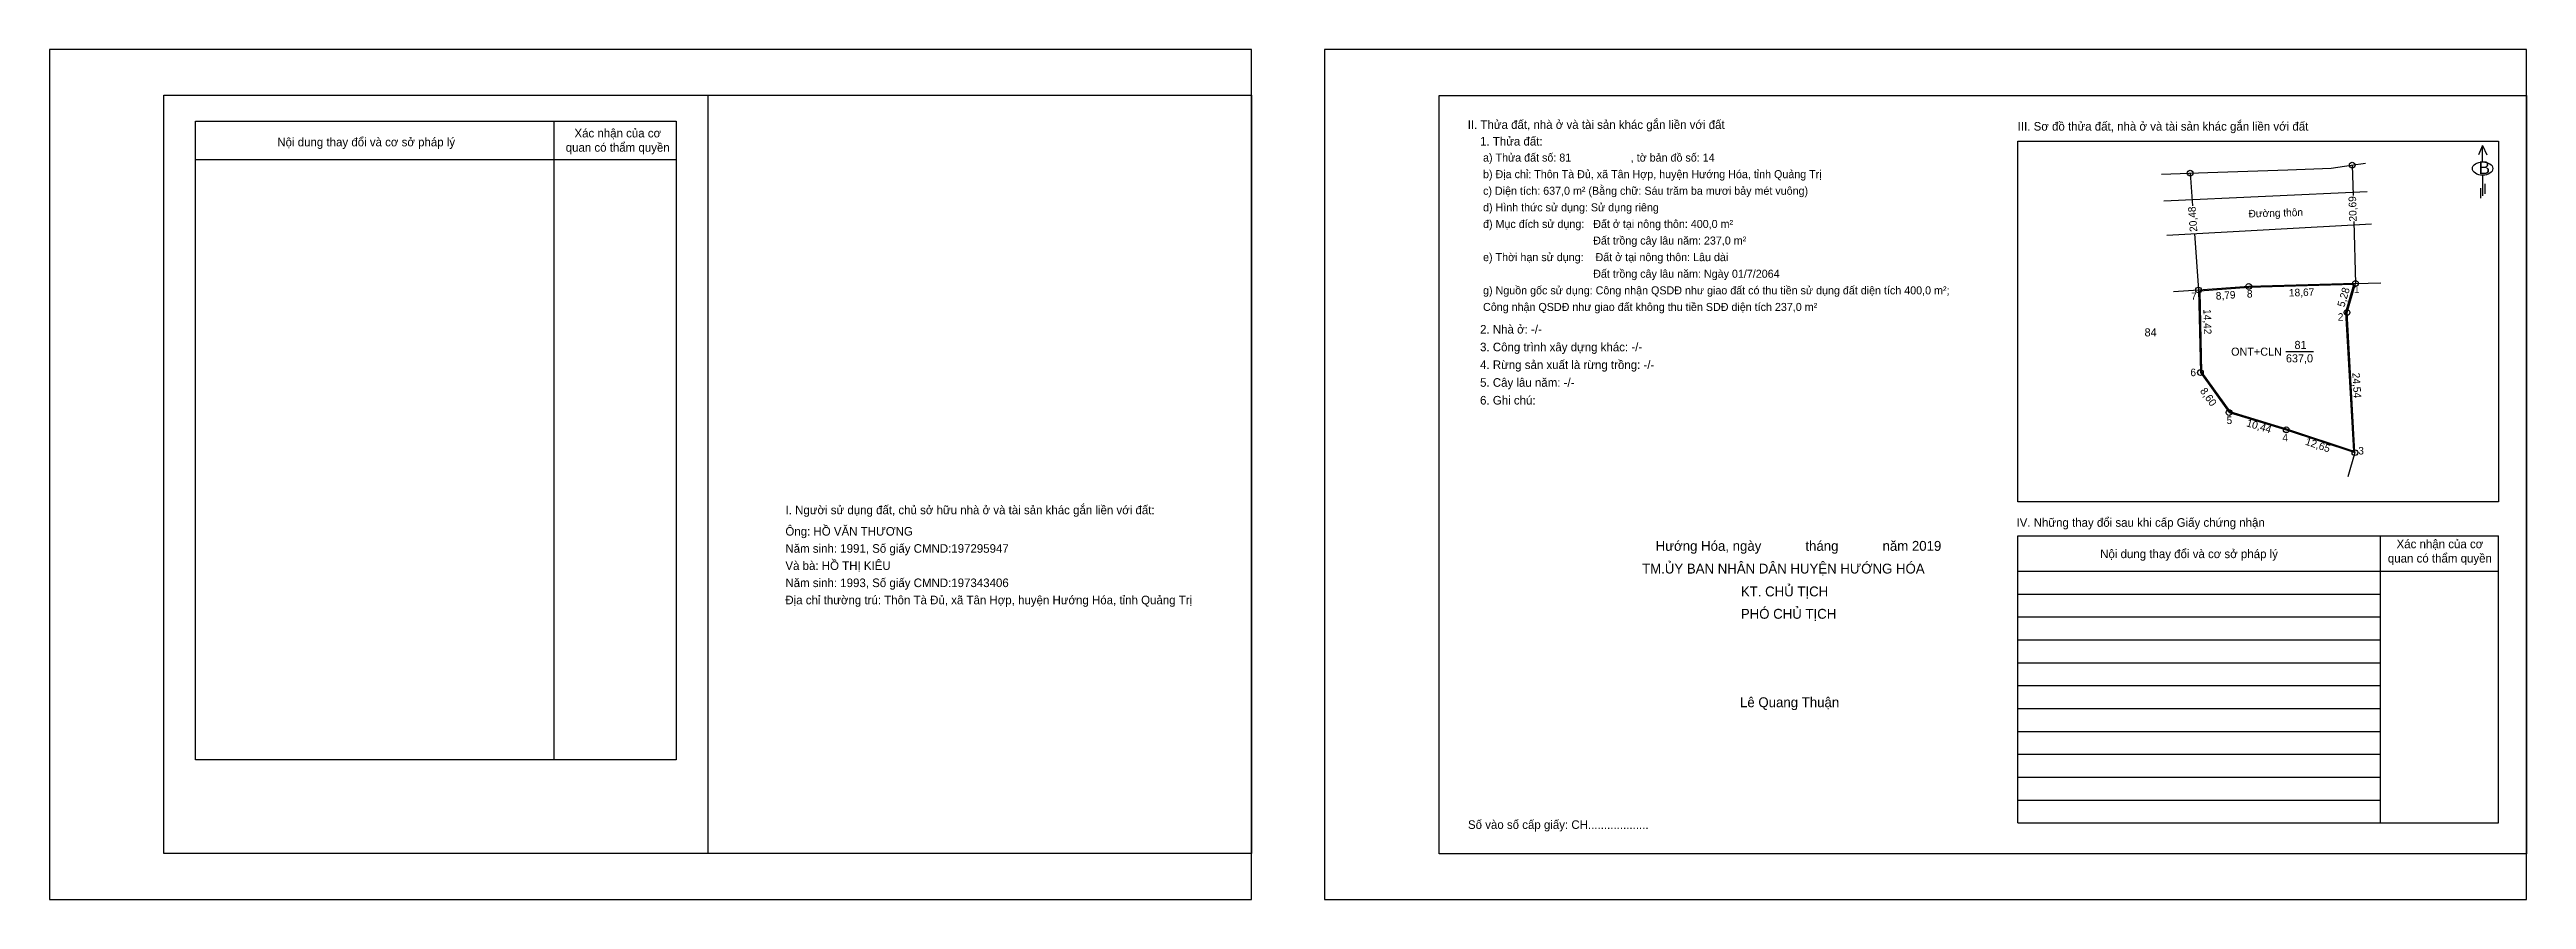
# Model space of a CAD drawing. Extents: x 553479 to 553912, y 1840324 to 1840472.
import ezdxf

# ---------------------------------------------------------------- set-up
doc = ezdxf.new("R2010")
doc.units = 0
for name, color, linetype in [('CanhThua', 7, 'Continuous'), ('ChieuDaiCanhThua', 7, 'Continuous'), ('Khung', 7, 'Continuous'), ('KhungInTrang1', 7, 'Continuous'), ('KhungInTrang2', 7, 'Continuous'), ('Level 1', 7, 'Continuous'), ('Level 2', 7, 'Continuous'), ('Level 22', 7, 'Continuous'), ('Level 23', 7, 'Continuous'), ('MocDinhThua', 7, 'Continuous'), ('NhanDiaChinhThua', 7, 'Continuous'), ('NhanTuCan', 7, 'Continuous'), ('ON', 7, 'Continuous'), ('RauThua', 7, 'Continuous'), ('SoHieuDinhThua', 7, 'Continuous'), ('Template', 7, 'Continuous'), ('ThongTin', 7, 'Continuous')]:
    doc.layers.add(name, color=color, linetype=linetype)

msp = doc.modelspace()

# ---------------------------------------------------------------- linework, layer by layer
at = {"layer": 'CanhThua'}
for p, q in [((553863.44, 1840431.05), (553854.67, 1840430.42)), ((553854.67, 1840430.42), (553855, 1840416)), ((553882.1, 1840431.57), (553863.44, 1840431.05)), ((553880.61, 1840426.5), (553882.1, 1840431.57)), ((553882, 1840402), (553880.61, 1840426.5)), ((553855, 1840416), (553860, 1840409)), ((553860, 1840409), (553870, 1840406)), ((553870, 1840406), (553882, 1840402))]:
    msp.add_line(p, q, dxfattribs=at)
at = {"layer": 'Khung'}
for p, q in [((553721.97, 1840464.43), (553911.97, 1840464.43)), ((553721.97, 1840331.93), (553721.97, 1840464.43)), ((553823.11, 1840393.39), (553823.11, 1840456.45)), ((553823.11, 1840456.45), (553907.11, 1840456.45)), ((553907.11, 1840456.45), (553907.11, 1840393.39)), ((553907.11, 1840393.39), (553823.11, 1840393.39))]:
    msp.add_line(p, q, dxfattribs=at)
msp.add_lwpolyline([(553689.17, 1840331.94), (553499.17, 1840331.94), (553499.17, 1840464.44), (553689.17, 1840464.44)], close=True, dxfattribs=at)
for points in [[(553594.17, 1840464.44), (553594.17, 1840331.94)], [(553911.97, 1840464.43), (553911.97, 1840331.93), (553721.97, 1840331.93)]]:
    msp.add_lwpolyline(points, dxfattribs=at)
at = {"layer": 'KhungInTrang1'}
msp.add_lwpolyline([(553479.17, 1840472.43), (553479.17, 1840323.93), (553689.17, 1840323.93), (553689.17, 1840472.43)], close=True, dxfattribs=at)
at = {"layer": 'KhungInTrang2'}
msp.add_lwpolyline([(553701.97, 1840472.43), (553701.97, 1840323.93), (553911.97, 1840323.93), (553911.97, 1840472.43)], close=True, dxfattribs=at)
at = {"layer": 'Level 1'}
for p, q in [((553881.52, 1840452.25), (553881.67, 1840446.93)), ((553853.2, 1840450.84), (553853.61, 1840445.13)), ((553853.96, 1840440.28), (553854.67, 1840430.42)), ((553881.8, 1840442.38), (553882.1, 1840431.57))]:
    msp.add_line(p, q, dxfattribs=at)
at = {"layer": 'Level 2'}
msp.add_lwpolyline([(553881.83, 1840431.36), (553863.45, 1840430.85), (553854.87, 1840430.23), (553855.2, 1840416.07), (553860.12, 1840409.17), (553870.06, 1840406.19), (553881.78, 1840402.28), (553880.41, 1840426.52)], close=True, dxfattribs=at)
at = {"layer": 'Level 22'}
for points in [[(553848.63, 1840445.98), (553884.14, 1840447.61)], [(553849.14, 1840440.02), (553884.91, 1840441.96)]]:
    msp.add_lwpolyline(points, dxfattribs=at)
at = {"layer": 'Level 23'}
for p, q in [((553881.34, 1840452.22), (553883.84, 1840452.59)), ((553848.22, 1840450.67), (553856.29, 1840450.95)), ((553856.29, 1840450.95), (553870.26, 1840451.43))]:
    msp.add_line(p, q, dxfattribs=at)
msp.add_lwpolyline([(553870.26, 1840451.43), (553877.82, 1840451.69), (553881.34, 1840452.22)], dxfattribs=at)
at = {"layer": 'MocDinhThua'}
for centre in [(553881.52, 1840452.25), (553853.2, 1840450.84), (553854.67, 1840430.42), (553863.44, 1840431.05), (553882.1, 1840431.57), (553880.61, 1840426.5), (553855, 1840416), (553860, 1840409), (553870, 1840406), (553882, 1840402)]:
    msp.add_circle(centre, 0.5, dxfattribs=at)
at = {"layer": 'NhanDiaChinhThua'}
msp.add_line((553869.94, 1840419.65), (553874.78, 1840419.65), dxfattribs=at)
at = {"layer": 'ON'}
for p, q in [((553504.67, 1840459.93), (553588.67, 1840459.93)), ((553504.67, 1840348.32), (553504.67, 1840459.93)), ((553588.67, 1840459.93), (553588.67, 1840348.32)), ((553504.67, 1840453.24), (553588.67, 1840453.24)), ((553823.11, 1840387.47), (553907.11, 1840387.47)), ((553886.39, 1840387.47), (553886.39, 1840337.31)), ((553823.11, 1840381.3), (553907.11, 1840381.3)), ((553823.11, 1840377.3), (553886.39, 1840377.3)), ((553823.11, 1840373.3), (553886.39, 1840373.3)), ((553823.11, 1840369.3), (553886.39, 1840369.3)), ((553823.11, 1840365.3), (553886.39, 1840365.3)), ((553823.11, 1840361.3), (553886.39, 1840361.3)), ((553823.11, 1840357.3), (553886.39, 1840357.3)), ((553823.11, 1840353.3), (553886.39, 1840353.3)), ((553823.11, 1840349.3), (553886.39, 1840349.3)), ((553823.11, 1840345.3), (553886.39, 1840345.3)), ((553823.11, 1840341.3), (553886.39, 1840341.3))]:
    msp.add_line(p, q, dxfattribs=at)
for points in [[(553567.31, 1840459.93), (553567.31, 1840348.32)], [(553823.11, 1840337.31), (553823.11, 1840387.47)], [(553907.11, 1840337.31), (553907.11, 1840387.47)], [(553588.67, 1840348.32), (553504.67, 1840348.32)]]:
    msp.add_lwpolyline(points, dxfattribs=at)
at = {"layer": 'RauThua'}
for p, q in [((553854.67, 1840430.42), (553850.27, 1840430.1)), ((553882.1, 1840431.57), (553886.51, 1840431.69)), ((553882, 1840402), (553880.77, 1840397.76))]:
    msp.add_line(p, q, dxfattribs=at)
at = {"layer": 'Template'}
for p, q in [((553904.3, 1840455.64), (553903.57, 1840454.05)), ((553904.3, 1840452.81), (553904.3, 1840455.64)), ((553904.3, 1840455.64), (553905.02, 1840454.05)), ((553903.93, 1840448.23), (553903.93, 1840446.49)), ((553904.31, 1840450.47), (553904.31, 1840446.9)), ((553904.72, 1840448.98), (553904.72, 1840447.24)), ((553823.11, 1840337.31), (553907.11, 1840337.31))]:
    msp.add_line(p, q, dxfattribs=at)
msp.add_ellipse((553904.31, 1840451.64), major_axis=(1.78, 0), ratio=0.655849, dxfattribs=at)

# ---------------------------------------------------------------- texts
at = {"layer": 'ChieuDaiCanhThua'}
for s, rotation, p in [('20,48', 94.1088, (553854.46, 1840440.63)), ('Đường thôn', 1.5963, (553863.41, 1840443.09)), ('20,69', 91.5963, (553882.31, 1840442.4)), ('18,67', 1.5963, (553870.48, 1840429.28)), ('5,28', 73.6227, (553880.14, 1840427.33)), ('14,42', 271.311, (553855.52, 1840427.08)), ('8,79', 4.1088, (553857.73, 1840428.72)), ('8,60', 305.5377, (553854.86, 1840412.77)), ('24,54', 273.2472, (553881.54, 1840415.93)), ('10,44', 343.3008, (553862.93, 1840406.63)), ('12,65', 341.5651, (553873.21, 1840403.42))]:
    msp.add_text(s, height=1.324, rotation=rotation, dxfattribs=at).set_placement(p)
at = {"layer": 'NhanDiaChinhThua'}
for s, p in [('ONT+CLN', (553860.36, 1840418.94)), ('637,0', (553869.94, 1840417.77)), ('81', (553871.44, 1840420.12))]:
    msp.add_text(s, height=1.413, dxfattribs=at).set_placement(p)
at = {"layer": 'NhanTuCan'}
msp.add_text('84', height=1.413, dxfattribs=at).set_placement((553845.24, 1840422.31))
at = {"layer": 'ON'}
for s, height, p in [('Nội dung thay đổi và cơ sở pháp lý', 1.5, (553518.97, 1840455.52)), ('Xác nhận của cơ ', 1.5, (553570.89, 1840457.08)), ('quan có thẩm quyền', 1.5, (553569.36, 1840454.58)), ('I. Người sử dụng đất, chủ sở hữu nhà ở và tài sản khác gắn liền với đất:', 1.5, (553607.78, 1840391.24)), ('IV. Những thay đổi sau khi cấp Giấy chứng nhận', 1.5, (553822.86, 1840389.05)), ('Nội dung thay đổi và cơ sở pháp lý', 1.5, (553837.48, 1840383.57)), ('quan có thẩm quyền', 1.5, (553887.75, 1840382.8)), ('Xác nhận của cơ ', 1.5, (553889.27, 1840385.3)), ('Lê Quang Thuận', 1.7268, (553774.55, 1840357.53))]:
    msp.add_text(s, height=height, dxfattribs=at).set_placement(p)
at = {"layer": 'SoHieuDinhThua'}
for s, p in [('8', (553863.12, 1840429.1)), ('1', (553881.84, 1840429.88)), ('7', (553853.36, 1840428.65)), ('2', (553879, 1840425.05)), ('6', (553853.25, 1840415.36)), ('5', (553859.57, 1840407)), ('4', (553869.32, 1840403.97)), ('3', (553882.58, 1840401.68))]:
    msp.add_text(s, height=1.32, dxfattribs=at).set_placement(p)
at = {"layer": 'Template'}
for s, height, p in [('II. Thửa đất, nhà ở và tài sản khác gắn liền với đất', 1.5, (553726.97, 1840458.57)), ('III. Sơ đồ thửa đất, nhà ở và tài sản khác gắn liền với đất', 1.5, (553823.07, 1840458.27)), ('B', 2.25, (553903.59, 1840450.68)), ('TM.ỦY BAN NHÂN DÂN HUYỆN HƯỚNG HÓA', 1.7268, (553757.44, 1840380.88)), ('Hướng Hóa, ngày            tháng            năm 2019', 1.7268, (553759.81, 1840384.85)), ('KT. CHỦ TỊCH', 1.7268, (553774.7, 1840376.89)), ('PHÓ CHỦ TỊCH', 1.7268, (553774.7, 1840372.98)), ('Số vào sổ cấp giấy: CH...................', 1.5, (553727.02, 1840336.26))]:
    msp.add_text(s, height=height, dxfattribs=at).set_placement(p)
at = {"layer": 'ThongTin'}
for s, height, p in [('1. Thửa đất: ', 1.5, (553729.13, 1840455.66)), (' a) Thửa đất số: 81                    , tờ bản đồ số: 14', 1.4, (553729.13, 1840452.86)), (' c) Diện tích: 637,0 m² (Bằng chữ: Sáu trăm ba mươi bảy mét vuông)', 1.4, (553729.13, 1840447.06)), (' b) Địa chỉ: Thôn Tà Đủ, xã Tân Hợp, huyện Hướng Hóa, tỉnh Quảng Trị', 1.4, (553729.13, 1840449.96)), (' d) Hình thức sử dụng: Sử dụng riêng', 1.4, (553729.13, 1840444.16)), (' đ) Mục đích sử dụng:   Đất ở tại nông thôn: 400,0 m²', 1.4, (553729.13, 1840441.26)), ('                                      Đất trồng cây lâu năm: 237,0 m²', 1.4, (553729.13, 1840438.36)), (' e) Thời hạn sử dụng:    Đất ở tại nông thôn: Lâu dài', 1.4, (553729.13, 1840435.46)), (' g) Nguồn gốc sử dụng: Công nhận QSDĐ như giao đất có thu tiền sử dụng đất diện tích 400,0 m²;', 1.4, (553729.13, 1840429.66)), ('                                      Đất trồng cây lâu năm: Ngày 01/7/2064', 1.4, (553729.13, 1840432.56)), (' Công nhận QSDĐ như giao đất không thu tiền SDĐ diện tích 237,0 m²', 1.4, (553729.13, 1840426.76)), ('2. Nhà ở: -/-', 1.5, (553729.13, 1840422.81)), ('4. Rừng sản xuất là rừng trồng: -/-', 1.5, (553729.13, 1840416.61)), ('3. Công trình xây dựng khác: -/-', 1.5, (553729.13, 1840419.71)), ('5. Cây lâu năm: -/-', 1.5, (553729.13, 1840413.51)), ('6. Ghi chú:', 1.5, (553729.13, 1840410.41)), ('Ông: HỒ VĂN THƯƠNG', 1.5, (553607.75, 1840387.51)), ('Và bà: HỒ THỊ KIÊU', 1.5, (553607.75, 1840381.51)), ('Năm sinh: 1991, Số giấy CMND:197295947', 1.5, (553607.75, 1840384.51)), ('Năm sinh: 1993, Số giấy CMND:197343406', 1.5, (553607.75, 1840378.51)), ('Địa chỉ thường trú: Thôn Tà Đủ, xã Tân Hợp, huyện Hướng Hóa, tỉnh Quảng Trị', 1.5, (553607.75, 1840375.51))]:
    msp.add_text(s, height=height, dxfattribs=at).set_placement(p)

doc.saveas('drawing.dxf')
